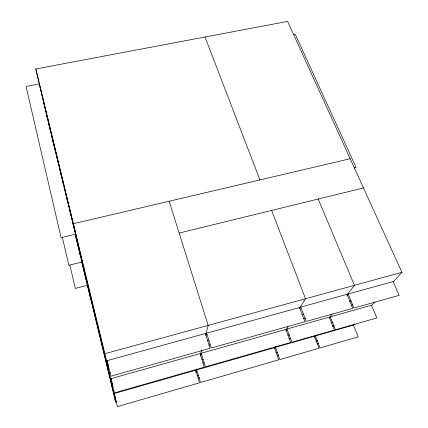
<?xml version="1.0" encoding="UTF-8"?>
<svg xmlns="http://www.w3.org/2000/svg" width="428" height="428" viewBox="0 0 428 428"><rect width="100%" height="100%" fill="white"/><g stroke="black" fill="none" stroke-linecap="round" stroke-linejoin="round"><path stroke-width="0.64" d="M195.73 372.071L196.554 368.973M200.24 355.133L201.588 350.067M205.627 334.894L208.152 325.408L169.151 201.23M196.136 372.301L196.778 369.915L274.482 347.686L278.751 359.814L200.529 382.504L196.778 369.915M200.459 356.208L201.256 353.244L285.883 329.416L290.639 342.502L205.403 366.866L201.256 353.244M205.996 335.622L206.654 333.166L299.546 307.518L304.913 321.706L211.282 348.001L206.654 333.166M274.466 348.355L275.525 346.664M286 329.929L288.081 326.601M299.589 308.219L305.528 298.739L271.625 210.442M274.466 348.986L275.509 347.327L314.446 336.189L319.026 348.231L279.837 359.6L275.509 347.327M285.941 330.716L287.001 329.025L329.271 317.127L334.386 330.09L291.826 342.261L287.001 329.025M299.728 308.759L300.782 307.079L347.001 294.32L352.79 308.358L306.218 321.439L300.782 307.079M314.457 336.643L315.666 335.092M329.41 317.458L332.24 313.831M346.776 295.176L354.448 285.337L318.202 199.041M314.232 337.403L315.399 335.916L353.41 325.039L358.236 336.857L319.984 347.953L315.399 335.916M329.501 317.86L330.304 316.832L371.483 305.239L376.886 317.94L335.429 329.79L330.304 316.832M347.317 295.053L348.13 294.009L393.043 281.613L399.174 295.331L353.929 308.037L348.13 294.009M353.121 325.735L354.876 323.814M371.317 305.833L374.885 301.922M393.081 282.02L401.94 272.326L287.616 21.4L35.808 68.983L39.595 85.145M197.083 375.34L198.357 374.971M275.809 352.693L277.724 352.137M316.324 341.036L317.597 340.667M87.264 284.609L115.624 402.058L116.903 401.689M198.218 378.224L199.496 377.854M277.307 355.395L278.569 355.031M317.255 343.866L318.534 343.497M114.292 393.509L195.751 370.204L199.501 382.803L117.465 406.6L114.292 393.509L115.453 398.821M201.92 359.627L203.204 359.263M287.793 335.285L289.708 334.739M331.588 322.867L332.872 322.503M202.851 363.169L204.14 362.805M288.954 338.666L290.238 338.302M332.406 326.302L334.311 325.756M111.039 378.646L200.144 353.555L204.279 367.192L114.485 392.861L111.039 378.646L112.425 384.997M110.44 372.638L109.156 372.997L74.376 229.451M208.837 345.107L210.121 344.749M303.607 318.593L305.522 318.058M351.442 305.212L352.72 304.854M207.559 340.881L208.843 340.522M301.81 314.634L303.72 314.104M349.334 301.403L351.244 300.873M107.102 360.649L205.429 333.503L210.041 348.349L110.879 376.201L107.102 360.649L108.792 368.38M115.624 402.058L104.865 353.705L401.94 272.326M179.15 233.067L363.5 187.956M354.24 167.926L356.101 167.487L295.293 34.427L293.389 34.796M350.19 158.74L73.338 223.721L90.693 299.033M205.033 37.006L259.908 179.931M35.808 68.983L104.865 353.705M43.619 102.217L44.56 106.101M44.876 107.401L46.759 115.169M47.075 116.464L48.016 120.354M48.327 121.648L49.739 127.474M50.055 128.769L50.996 132.659M51.312 133.953L53.195 141.721M53.511 143.022L55.233 150.142M55.549 151.437L56.175 154.032M56.491 155.327L57.432 159.211M57.748 160.505L58.69 164.389M59 165.69L59.631 168.279M59.941 169.574L61.669 176.694M61.985 177.995L63.868 185.763M64.184 187.057L65.126 190.947M65.436 192.242L66.848 198.068M67.164 199.362L68.106 203.252M68.421 204.547L69.363 208.431M69.673 209.725L70.304 212.315M70.615 213.615L71.556 217.499M71.872 218.794L74.542 229.804M74.857 231.099L78.463 245.993M45.833 111.66L45.208 109.07L45.801 111.638M46.149 112.955L47.091 116.839M47.401 118.128L48.343 122.012M48.658 123.307L49.284 125.896M49.6 127.191L51.323 134.312M51.638 135.606L53.516 143.369M53.832 144.664L54.773 148.548M55.084 149.843L57.753 160.848M58.064 162.142L59.005 166.021M59.321 167.316L59.947 169.905M60.262 171.2L61.204 175.084M61.514 176.379L62.456 180.263M62.772 181.558L64.184 187.384M64.494 188.673L65.436 192.557M65.752 193.852L67.629 201.62M67.945 202.915L68.887 206.799M69.197 208.094L70.609 213.914M70.925 215.209L71.867 219.093M72.177 220.388L74.06 228.156M48.648 123.681L49.595 127.576M49.91 128.876L50.852 132.771M51.954 137.318L52.58 139.913M52.895 141.213L53.842 145.108M54.629 148.356L55.1 150.303M56.357 155.498L56.828 157.451M57.614 160.693L58.085 162.645M59.348 167.84L60.289 171.735M60.605 173.035L61.076 174.982M62.648 181.477L63.28 184.072M64.066 187.32L64.537 189.267M67.052 199.657L67.522 201.604M68.314 204.851L68.785 206.799M70.042 211.994L70.513 213.946M71.299 217.189L71.77 219.141M73.033 224.336L73.974 228.231M75.392 234.073L82.155 262L68.833 265.28L62.328 237.326M75.168 233.613L79.72 252.413M80.031 253.713L80.972 257.603M81.288 258.897L84.428 271.866M75.194 234.004L78.335 246.977M78.65 248.277L81.32 259.304M81.636 260.604L112.676 388.833M76.045 237.882L76.992 241.777M77.308 243.077L78.249 246.977M79.506 252.178L79.977 254.125M80.293 255.425L80.924 258.025M81.866 261.925L87.531 285.315L75.312 288.408L69.85 265.007M76.457 239.948L76.922 241.89M79.431 252.247L79.902 254.189M81.593 261.417L84.418 273.091M84.755 274.252L85.675 278.28M86.007 279.43L86.633 282.02M39.9 86.429L42.993 99.628M43.233 100.666L44.897 107.776M46.106 112.928L47.01 116.785M75.74 234.169L61.097 237.652L26.06 86.477L39.312 83.915L75.74 234.169"/></g></svg>
